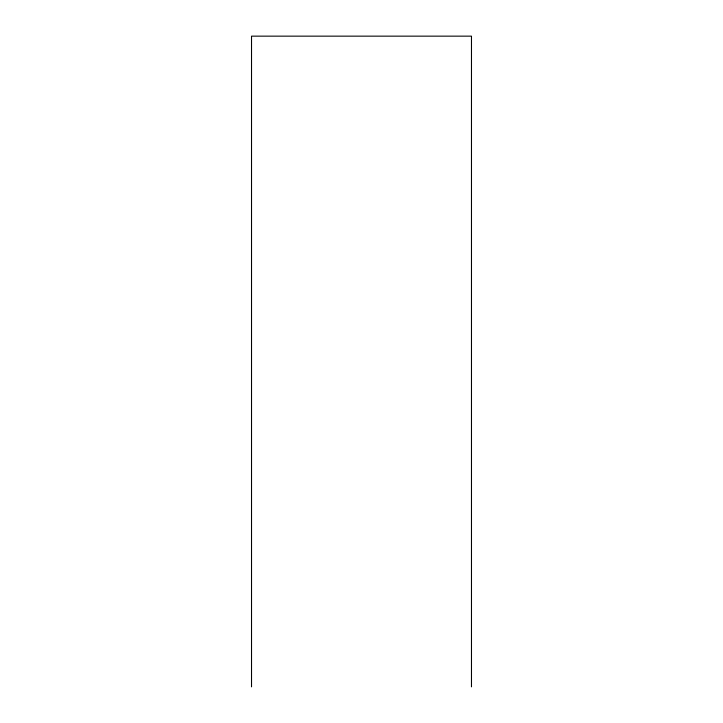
<?xml version="1.0" encoding="UTF-8"?>
<svg xmlns="http://www.w3.org/2000/svg" width="723" height="723" viewBox="0 0 723 723"><rect width="100%" height="100%" fill="white"/><g stroke="black" fill="none" stroke-linecap="round" stroke-linejoin="round"><path stroke-width="1.08" d="M471.477 686.85L471.477 36.15L251.523 36.15L251.523 686.85"/></g></svg>
